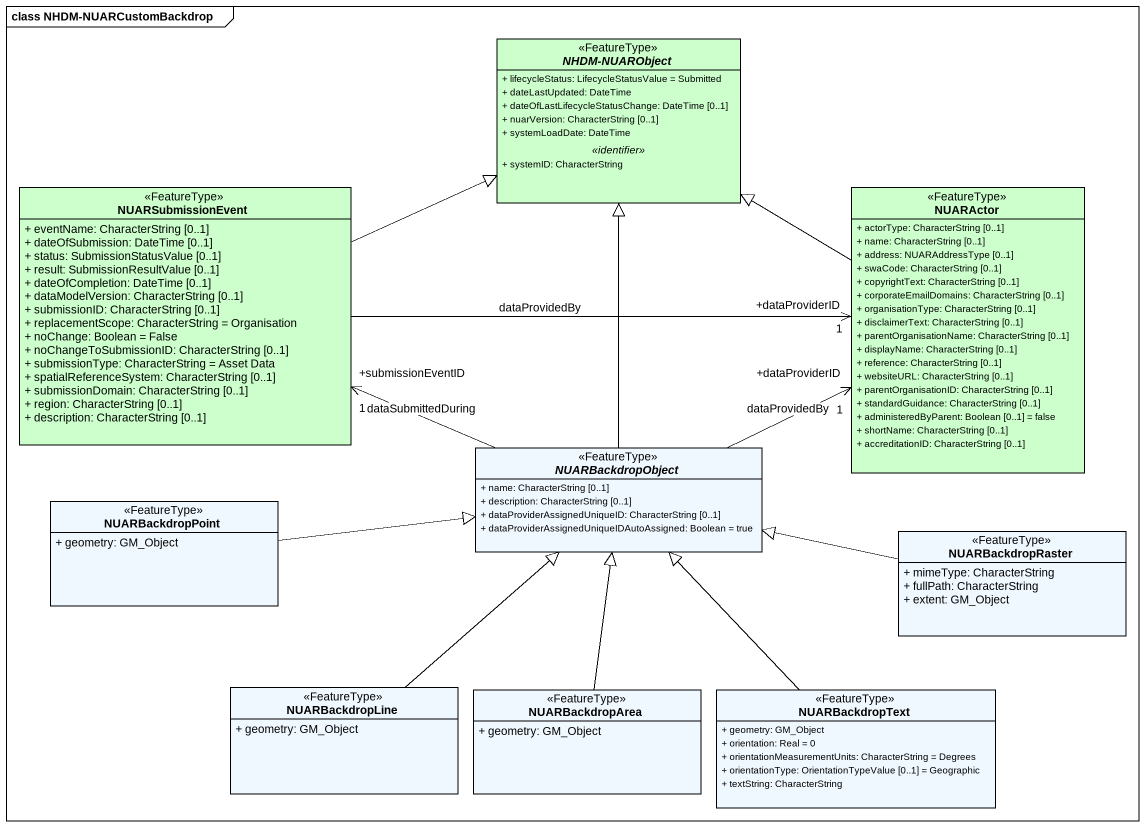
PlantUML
@startuml
mainframe class NHDM-NUARCustomBackdrop
hide circle
hide empty members
skinparam classAttributeIconSize 0
abstract class "NHDM-NUARObject" as NHDM_NUARObject <<FeatureType>> #CCFFCC {
  + lifecycleStatus: LifecycleStatusValue = Submitted
  + dateLastUpdated: DateTime
  + dateOfLastLifecycleStatusChange: DateTime [0..1]
  + nuarVersion: CharacterString [0..1]
  + systemLoadDate: DateTime
  .. <<identifier>> ..
  + systemID: CharacterString
}
class NUARSubmissionEvent <<FeatureType>> #CCFFCC {
  + eventName: CharacterString [0..1]
  + dateOfSubmission: DateTime [0..1]
  + status: SubmissionStatusValue [0..1]
  + result: SubmissionResultValue [0..1]
  + dateOfCompletion: DateTime [0..1]
  + dataModelVersion: CharacterString [0..1]
  + submissionID: CharacterString [0..1]
  + replacementScope: CharacterString = Organisation
  + noChange: Boolean = False
  + noChangeToSubmissionID: CharacterString [0..1]
  + submissionType: CharacterString = Asset Data
  + spatialReferenceSystem: CharacterString [0..1]
  + submissionDomain: CharacterString [0..1]
  + region: CharacterString [0..1]
  + description: CharacterString [0..1]
}
class NUARActor <<FeatureType>> #CCFFCC {
  + actorType: CharacterString [0..1]
  + name: CharacterString [0..1]
  + address: NUARAddressType [0..1]
  + swaCode: CharacterString [0..1]
  + copyrightText: CharacterString [0..1]
  + corporateEmailDomains: CharacterString [0..1]
  + organisationType: CharacterString [0..1]
  + disclaimerText: CharacterString [0..1]
  + parentOrganisationName: CharacterString [0..1]
  + displayName: CharacterString [0..1]
  + reference: CharacterString [0..1]
  + websiteURL: CharacterString [0..1]
  + parentOrganisationID: CharacterString [0..1]
  + standardGuidance: CharacterString [0..1]
  + administeredByParent: Boolean [0..1] = false
  + shortName: CharacterString [0..1]
  + accreditationID: CharacterString [0..1]
}
abstract class NUARBackdropObject <<FeatureType>> #F0F8FF {
  + name: CharacterString [0..1]
  + description: CharacterString [0..1]
  + dataProviderAssignedUniqueID: CharacterString [0..1]
  + dataProviderAssignedUniqueIDAutoAssigned: Boolean = true
}
class NUARBackdropPoint <<FeatureType>> #F0F8FF {
  + geometry: GM_Object
}
class NUARBackdropRaster <<FeatureType>> #F0F8FF {
  + mimeType: CharacterString
  + fullPath: CharacterString
  + extent: GM_Object
}
class NUARBackdropLine <<FeatureType>> #F0F8FF {
  + geometry: GM_Object
}
class NUARBackdropArea <<FeatureType>> #F0F8FF {
  + geometry: GM_Object
}
class NUARBackdropText <<FeatureType>> #F0F8FF {
  + geometry: GM_Object
  + orientation: Real = 0
  + orientationMeasurementUnits: CharacterString = Degrees
  + orientationType: OrientationTypeValue [0..1] = Geographic
  + textString: CharacterString
}
NUARSubmissionEvent -right-|> NHDM_NUARObject
NUARSubmissionEvent -right-> "+dataProviderID\n1" NUARActor : dataProvidedBy
NUARActor -left-|> NHDM_NUARObject
NUARBackdropObject -up-|> NHDM_NUARObject
NUARBackdropObject -left-> "+submissionEventID\n1" NUARSubmissionEvent : dataSubmittedDuring
NUARBackdropObject -right-> "+dataProviderID\n1" NUARActor : dataProvidedBy
NUARBackdropPoint -right-|> NUARBackdropObject
NUARBackdropRaster -left-|> NUARBackdropObject
NUARBackdropLine -up-|> NUARBackdropObject
NUARBackdropArea -up-|> NUARBackdropObject
NUARBackdropText -up-|> NUARBackdropObject
@enduml
